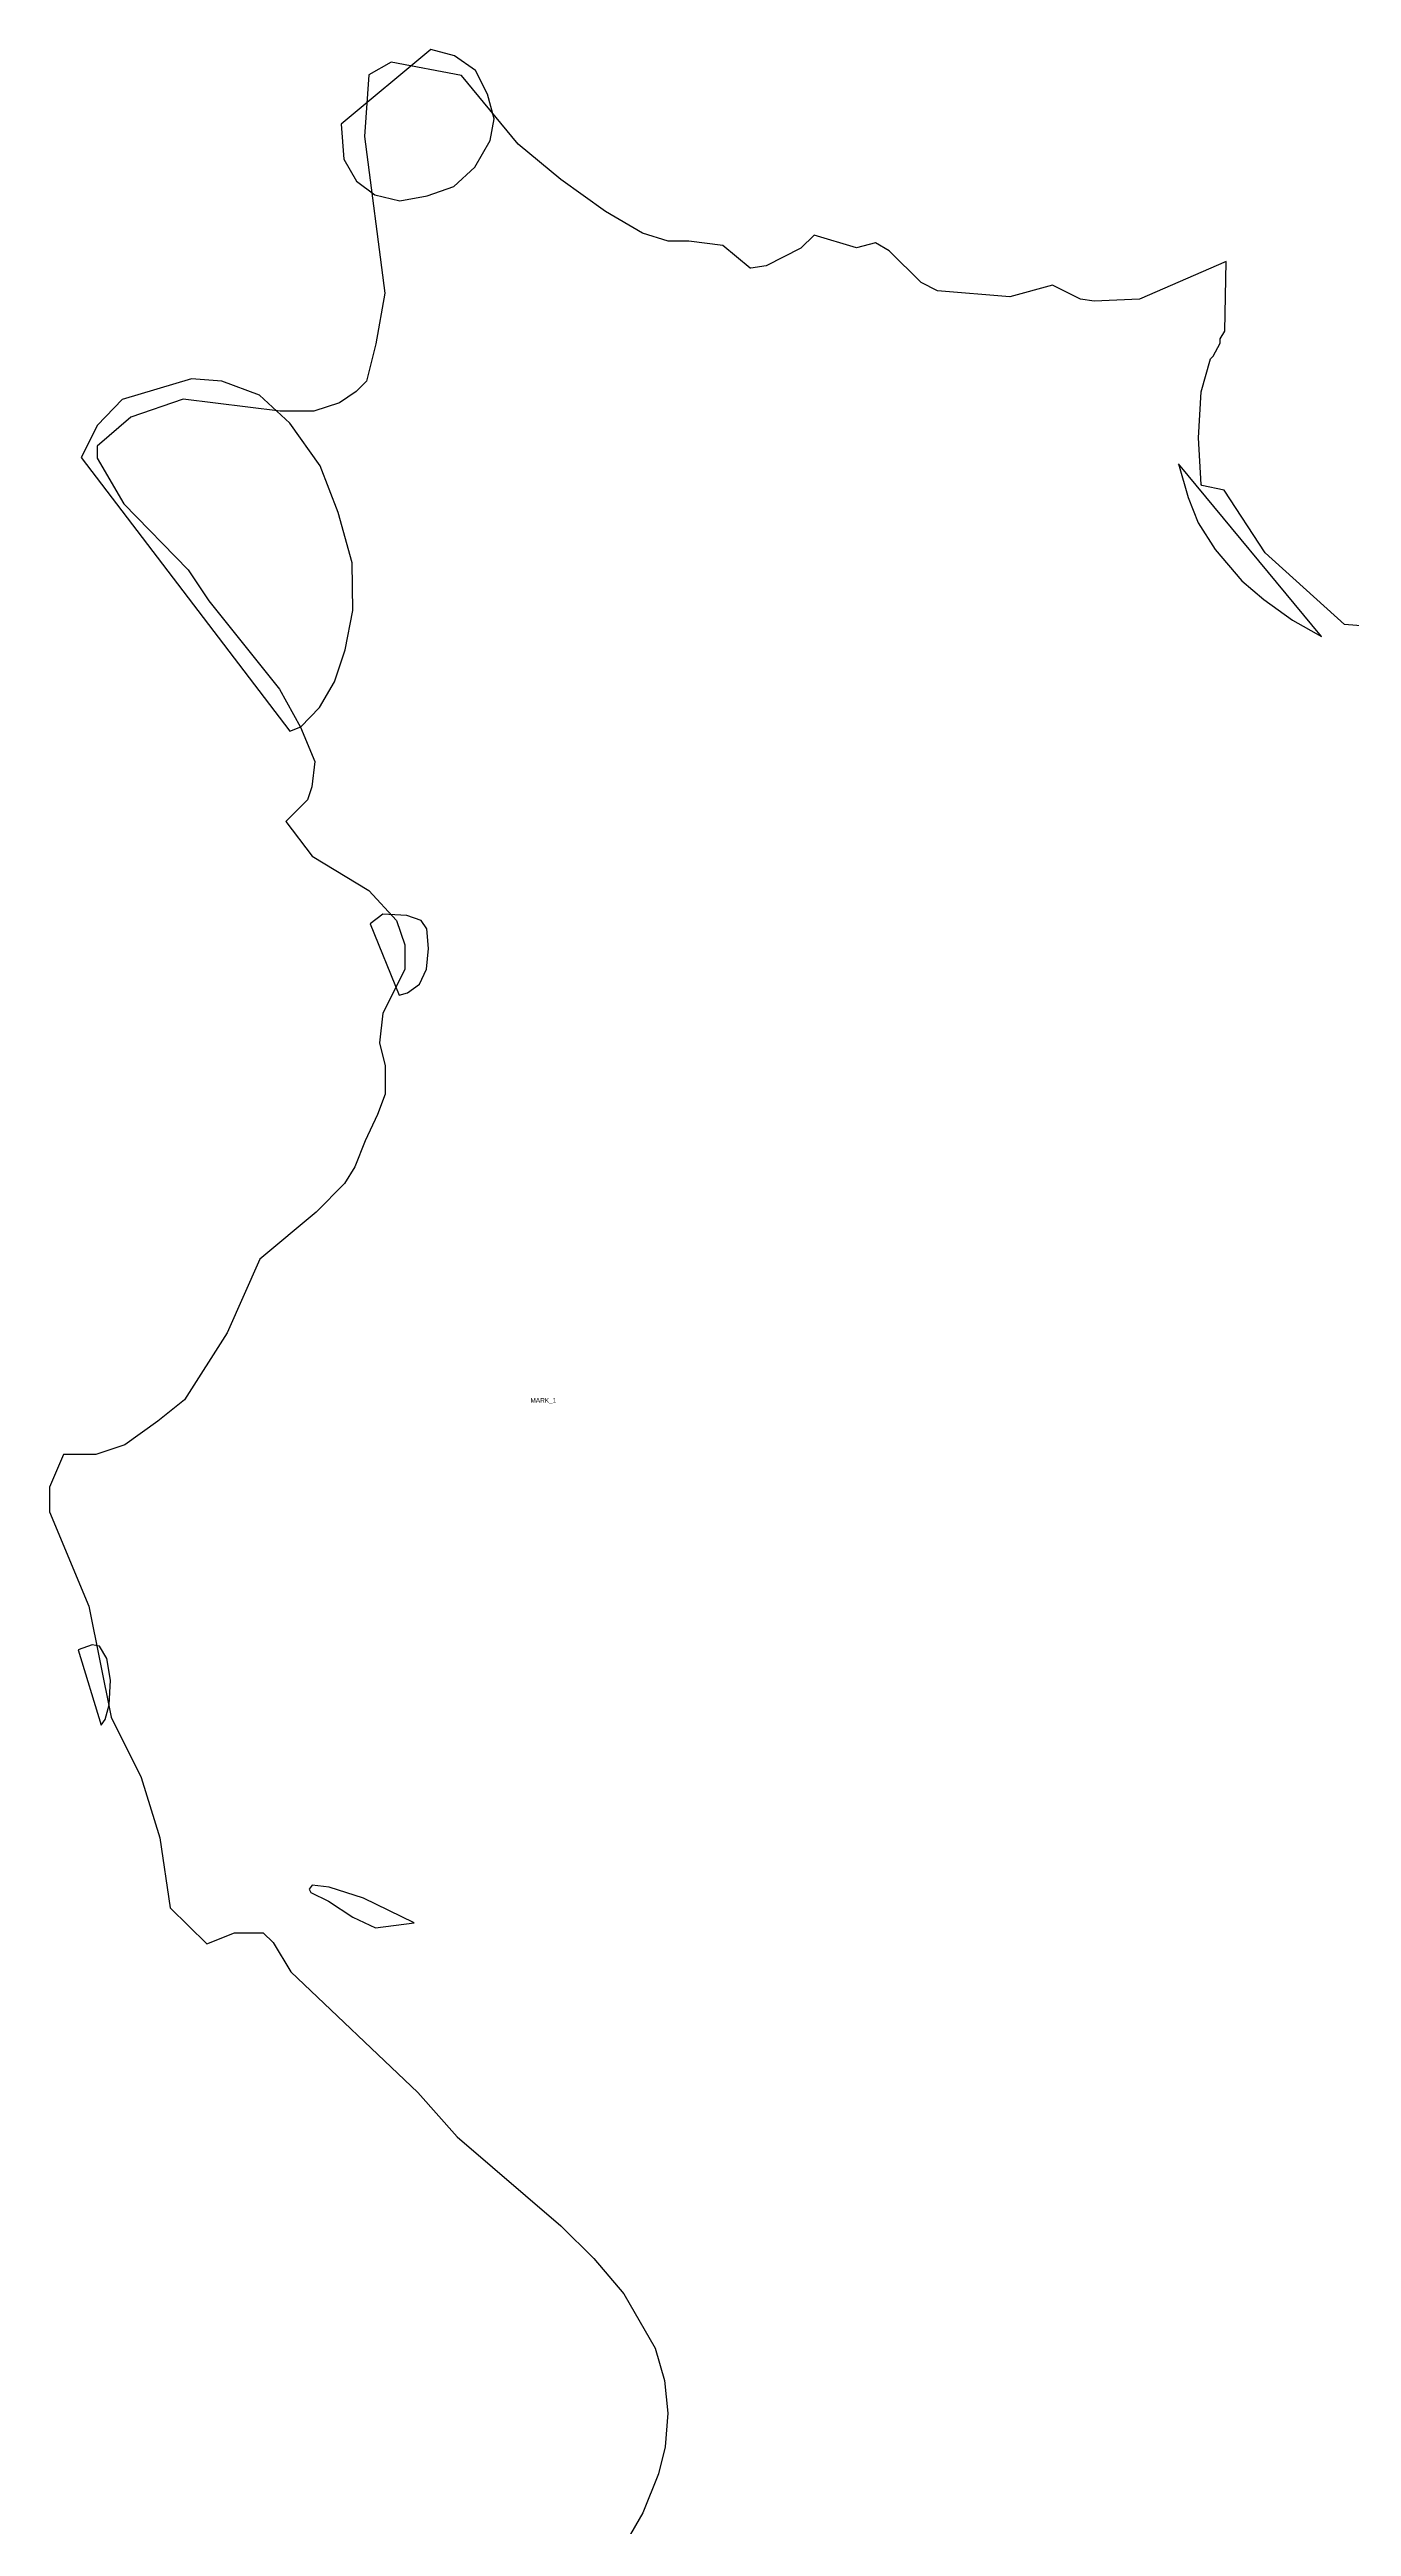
# Model space of a CAD drawing. Header units: metres. Extents: x -3433 to -629, y 335 to 2991.
# Drawn here: x -3427 to -2729, y 1663 to 2991 of the extents above; entities that cross this region are included whole.
import ezdxf
from ezdxf.enums import TextEntityAlignment as Align

# ---------------------------------------------------------------- set-up
doc = ezdxf.new("R2010")
doc.units = ezdxf.units.M
doc.layers.add('72', color=7, linetype='Continuous')

msp = doc.modelspace()

# ---------------------------------------------------------------- linework, layer by layer
at = {"layer": '1'}
msp.add_lwpolyline([(-2710.6, 2680.6), (-2732.8, 2682.3), (-2775.3, 2720.8), (-2797.4, 2754.3), (-2809.3, 2756.9), (-2809.7, 2757.4), (-2811.1, 2782.3), (-2809.7, 2807), (-2804.6, 2824.8), (-2803.2, 2826.2), (-2799.4, 2833.1), (-2799.4, 2835.5), (-2797, 2839.5), (-2796.2, 2876.9), (-2842.7, 2856.8), (-2867, 2855.6), (-2874.3, 2856.8), (-2889.3, 2864.3), (-2912.2, 2857.9), (-2951, 2861.2), (-2959.8, 2865.6), (-2976.9, 2882.7), (-2984.3, 2886.9), (-2994.5, 2884.3), (-3017.1, 2891.1), (-3024.2, 2884), (-3042.9, 2874.6), (-3051.1, 2873.3), (-3051.5, 2873.4), (-3066, 2885.4), (-3084.3, 2887.8), (-3095.4, 2887.8), (-3109.2, 2892.1), (-3129, 2903.7), (-3152.9, 2920.8), (-3175.7, 2939.8), (-3206.1, 2976.7), (-3243.8, 2983.8), (-3255.8, 2977), (-3258.2, 2944), (-3247.2, 2860), (-3252, 2832.8), (-3257, 2812.8), (-3262.6, 2807.2), (-3271.6, 2801.2), (-3285.4, 2796.6), (-3303.3, 2796.6), (-3355.4, 2803.1), (-3383.5, 2793.5), (-3401.4, 2777.9), (-3401.4, 2771.5), (-3387.2, 2747), (-3352.7, 2711.6), (-3341.6, 2695), (-3303.7, 2647.7), (-3292.4, 2627.3), (-3284.7, 2608.8), (-3286.4, 2595.3), (-3288.7, 2588.3), (-3300.3, 2576.7), (-3286.3, 2558.1), (-3255.9, 2539.8), (-3241, 2523.7), (-3236.6, 2510.6), (-3236.6, 2497.4), (-3248.3, 2474), (-3250.1, 2458), (-3247, 2445.7), (-3247, 2430.5), (-3251.1, 2419.6), (-3257.8, 2405.6), (-3263.4, 2391.6), (-3268.8, 2382.6), (-3284.1, 2367.3), (-3314.3, 2342.1), (-3331.8, 2302.6), (-3354.6, 2266.7), (-3369, 2255.2), (-3386.6, 2242.6), (-3402.2, 2237.4), (-3419.5, 2237.4), (-3427, 2219.8), (-3427, 2206.6), (-3405.9, 2156.1), (-3394, 2096.6), (-3377.8, 2064.3), (-3367.8, 2031.9), (-3362.4, 1994.3), (-3342.6, 1975.1), (-3327.8, 1981), (-3312.4, 1981), (-3307.2, 1975.8), (-3297.7, 1960), (-3229.6, 1895.3), (-3208.5, 1871.6), (-3152.9, 1823.9), (-3135.3, 1806.3), (-3119.1, 1787.4), (-3102.4, 1758.3), (-3097.3, 1741), (-3095.5, 1723.5), (-3097, 1705.4), (-3100.6, 1690.9), (-3109, 1670.1), (-3117.5, 1655.2)], dxfattribs=at)
at = {"layer": '52'}
for points in [[(-3410, 2771.9), (-3298.2, 2625.2), (-3292.3, 2627.5), (-3282.3, 2637.9), (-3274.3, 2651.6), (-3268.6, 2668.8), (-3264.5, 2689.8), (-3264.8, 2715.4), (-3272.2, 2742.4), (-3282, 2767.4), (-3298.1, 2790.3), (-3314.4, 2805.2), (-3334.6, 2812.8), (-3350.9, 2814.1), (-3388.1, 2803), (-3401.2, 2789.2)], [(-3287.8, 2004.4), (-3287, 2002.6), (-3277.4, 1998), (-3264.5, 1989.3), (-3252.2, 1983.7), (-3231.6, 1986.3), (-3258.7, 1999.6), (-3277.1, 2005.5), (-3286.3, 2006.6)]]:
    msp.add_lwpolyline(points, close=True, dxfattribs=at)
at = {"layer": '53'}
for points in [[(-3270.7, 2950.6), (-3269.2, 2931.7), (-3262.5, 2920), (-3252.7, 2912.7), (-3239.2, 2909.4), (-3224.5, 2912.2), (-3210.3, 2917.2), (-3199, 2927.5), (-3190.8, 2941.8), (-3188.7, 2953.4), (-3192.3, 2966.6), (-3198.7, 2979.3), (-3210, 2987.2), (-3222.6, 2990.5)], [(-2821.8, 2768.4), (-2816.6, 2750.4), (-2811.3, 2736.8), (-2802.2, 2722.5), (-2787.9, 2705.7), (-2776, 2695.8), (-2760.7, 2684.7), (-2745.2, 2675.8)]]:
    msp.add_lwpolyline(points, close=True, dxfattribs=at)
at = {"layer": '54'}
for points in [[(-3255.1, 2521.9), (-3239.5, 2483.6), (-3235.1, 2484.8), (-3228.7, 2489.5), (-3224.9, 2497.6), (-3223.8, 2508.6), (-3224.8, 2519.2), (-3227.8, 2523.7), (-3235.4, 2526.4), (-3248.4, 2527.1)], [(-3411.7, 2132.6), (-3399.4, 2092.3), (-3397.1, 2095.3), (-3395.1, 2103.1), (-3394.4, 2116.5), (-3396.3, 2128.1), (-3400.2, 2134.6), (-3404.1, 2135.4)]]:
    msp.add_lwpolyline(points, close=True, dxfattribs=at)

# ---------------------------------------------------------------- texts
at = {"layer": '72'}
msp.add_text('MARK_1', height=2.5, dxfattribs=at).set_placement((-3169.2, 2264.4), align=Align.BOTTOM_LEFT)

doc.saveas('drawing.dxf')
